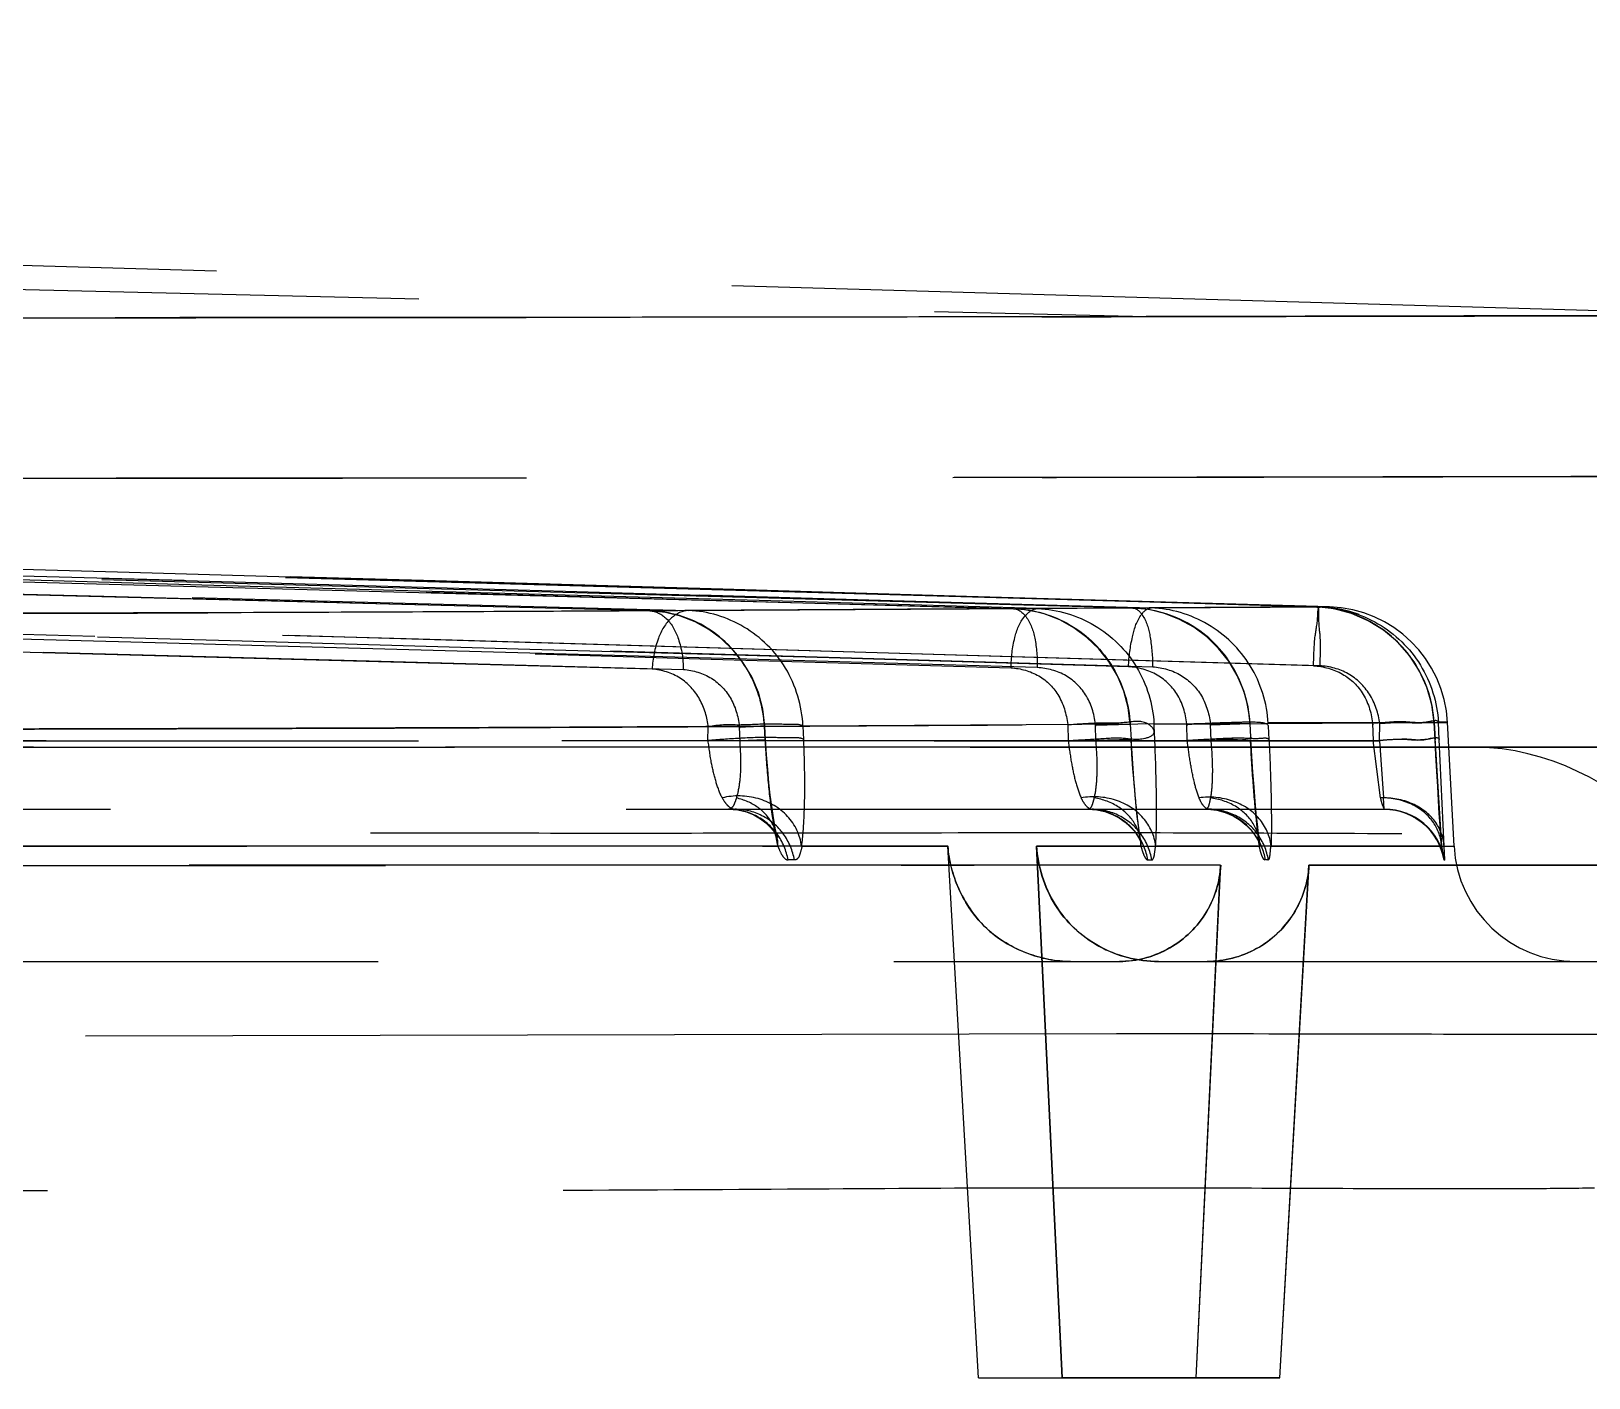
# Model space of a CAD drawing. Header units: millimetres. Extents: x 4625 to 5171, y -2661 to -1889.
# Drawn here: x 4999.047 to 5000.966, y -2173.255 to -2171.597 of the extents above; entities that cross this region are included whole.
import ezdxf

# ---------------------------------------------------------------- set-up
doc = ezdxf.new("R2010")
doc.units = ezdxf.units.MM
doc.header["$LTSCALE"] = 0.1
doc.linetypes.add('HIDDENX2', pattern=[19.05, 12.7, -6.35])
doc.layers.add('HIDDEN', color=8, linetype='HIDDENX2')

msp = doc.modelspace()

# ---------------------------------------------------------------- linework, layer by layer
at = {"layer": 'HIDDEN'}
for p, q in [((5001.1796, -2171.9466), (5000.4205, -2171.9482)), ((4999.8569, -2172.3101), (5000.4039, -2172.3068)), ((5000.6298, -2172.3056), (5000.2868, -2172.3076)), ((5000.4267, -2172.3068), (5000.6461, -2172.3055)), ((5000.646, -2172.3055), (5000.6355, -2172.3056)), ((4999.8807, -2172.4701), (4999.8811, -2172.4536)), ((4999.9504, -2172.4525), (4999.9191, -2172.4538)), ((4999.9191, -2172.4538), (4999.9198, -2172.4701)), ((4999.9513, -2172.4688), (4999.9504, -2172.4525)), ((4999.9517, -2172.4687), (4999.9509, -2172.4524)), ((5000.5478, -2172.449), (4999.9974, -2172.4522)), ((4999.9974, -2172.4522), (4999.9983, -2172.4688)), ((5000.3239, -2172.451), (5000.3243, -2172.4701)), ((5000.3579, -2172.4512), (5000.4007, -2172.4498)), ((5000.3585, -2172.4701), (5000.3579, -2172.4512)), ((5000.4007, -2172.4499), (5000.4018, -2172.4688)), ((5000.4008, -2172.4498), (5000.4019, -2172.4687)), ((5000.4302, -2172.4497), (5000.775, -2172.4477)), ((5000.471, -2172.4701), (5000.4706, -2172.4502)), ((5000.4993, -2172.4508), (5000.5481, -2172.449)), ((5000.4993, -2172.4508), (5000.5, -2172.4701)), ((5000.5481, -2172.449), (5000.549, -2172.4655)), ((5000.5492, -2172.4659), (5000.5483, -2172.4489)), ((5000.7915, -2172.4482), (5000.5706, -2172.4482)), ((5000.5708, -2172.4522), (5000.5716, -2172.4688)), ((5000.6992, -2172.4489), (5000.6998, -2172.4701)), ((5000.7078, -2172.4701), (5000.7083, -2172.4491)), ((5000.7761, -2172.4688), (5000.775, -2172.4477)), ((5000.775, -2172.4477), (5000.7761, -2172.4688)), ((5000.7915, -2172.4476), (5000.7803, -2172.4476)), ((5000.7814, -2172.4688), (5000.7803, -2172.4477)), ((5000.7814, -2172.4688), (5000.7803, -2172.4477)), ((5000.7995, -2172.5999), (5000.7915, -2172.4476)), ((4978.7459, -2172.4701), (5000.6998, -2172.4701)), ((4979.2044, -2172.4702), (5000.7077, -2172.4702)), ((4999.9198, -2172.4701), (4999.9513, -2172.4688)), ((5000.4018, -2172.4688), (5000.3585, -2172.4701)), ((5000.7089, -2172.5407), (5000.6998, -2172.4701)), ((5000.7077, -2172.4702), (5000.7128, -2172.5407)), ((5000.776, -2172.467), (5000.7841, -2172.5999)), ((5000.7873, -2172.5999), (5000.7814, -2172.4688)), ((5000.9551, -2172.4781), (4953.909, -2172.4781)), ((5000.8275, -2172.4782), (4992.5835, -2172.4782)), ((4992.5835, -2172.4782), (5001.5745, -2172.4782)), ((5001.0948, -2172.4782), (5000.8275, -2172.4782)), ((5000.7134, -2172.5546), (5000.7128, -2172.5407)), ((4978.825, -2172.5546), (5000.7141, -2172.5546)), ((4999.9059, -2172.5546), (4999.9138, -2172.5546)), ((5000.4943, -2172.5546), (5000.4963, -2172.5546)), ((5000.714, -2172.5546), (5000.7134, -2172.5546)), ((5000.7134, -2172.5546), (5000.7204, -2172.5549)), ((4996.1378, -2172.5999), (4999.967, -2172.5999)), ((5000.176, -2172.6001), (4998.9794, -2172.6)), ((4999.9958, -2172.5999), (5000.1765, -2172.5999)), ((5000.2137, -2173.2546), (5000.1762, -2172.6)), ((5000.2139, -2173.2545), (5000.1763, -2172.5999)), ((5000.414, -2172.5999), (5000.2855, -2172.5999)), ((5000.3171, -2173.2546), (5000.2855, -2172.5999)), ((5000.3174, -2173.2546), (5000.2858, -2172.5999)), ((5000.2863, -2172.5999), (5000.5599, -2172.5999)), ((5000.7841, -2172.5999), (5000.432, -2172.5999)), ((5000.5742, -2172.5999), (5000.7995, -2172.5999)), ((5000.7841, -2172.5999), (5000.7872, -2172.6171)), ((5000.7881, -2172.6171), (5000.7873, -2172.5999)), ((5000.5119, -2172.6236), (4988.6886, -2172.6237)), ((4999.9872, -2172.6171), (4999.9794, -2172.6171)), ((5000.4225, -2172.6171), (5000.4273, -2172.6171)), ((5000.4819, -2173.2546), (5000.5122, -2172.6234)), ((5000.4819, -2173.2545), (5000.5121, -2172.6236)), ((5000.571, -2172.6171), (5000.5673, -2172.6171)), ((5000.585, -2173.2546), (5000.6209, -2172.6236)), ((5000.5851, -2173.2546), (5000.621, -2172.6236)), ((5001.1336, -2172.6236), (5000.6208, -2172.6236)), ((5000.6209, -2172.6236), (5001.1338, -2172.6236)), ((5000.7872, -2172.6171), (5000.7881, -2172.6171)), ((4988.6798, -2172.7421), (5000.3875, -2172.7421)), ((5000.4353, -2172.7421), (5001.0092, -2172.7421)), ((5000.384, -2172.8313), (4998.3117, -2172.8358)), ((5000.2137, -2173.2546), (5000.585, -2173.2546)), ((5000.5851, -2173.2546), (5000.3171, -2173.2546))]:
    msp.add_line(p, q, dxfattribs=at)
for points in [[(5001.1796, -2171.9466), (4997.6697, -2171.8461), (4994.0475, -2171.7593), (4990.3005, -2171.6874), (4986.458, -2171.6326), (4982.5618, -2171.5967)], [(4999.8093, -2172.3104), (4996.4725, -2172.2254), (4993.2749, -2172.1501), (4990.2166, -2172.0863), (4987.2976, -2172.0349), (4984.5178, -2171.9966), (4981.8774, -2171.9713)], [(5000.2572, -2172.3078), (4996.9563, -2172.2189), (4993.7846, -2172.1436), (4990.7424, -2172.0819), (4987.8295, -2172.0333), (4985.0461, -2171.9971), (4982.3922, -2171.9728)], [(5000.404, -2172.3069), (4997.2507, -2172.2203), (4994.1714, -2172.1464), (4991.1659, -2172.0851), (4988.2345, -2172.036), (4985.3772, -2171.9989), (4982.5939, -2171.9734)], [(5000.6298, -2172.3056), (4997.6752, -2172.2221), (4994.7243, -2172.15), (4991.7771, -2172.0892), (4988.8338, -2172.0397), (4985.8942, -2172.0015), (4982.9586, -2171.9747)], [(5000.6353, -2172.3056), (4997.687, -2172.2222), (4994.7419, -2172.1501), (4991.7998, -2172.0893), (4988.861, -2172.0399), (4985.9253, -2172.0017), (4982.993, -2171.9748)], [(5000.6461, -2172.3055), (4997.8423, -2172.2259), (4994.9837, -2172.1552), (4992.0701, -2172.0941), (4989.1017, -2172.0433), (4986.0784, -2172.0033), (4983.0004, -2171.9748)], [(4999.9509, -2172.4524), (4999.9483, -2172.4314), (4999.9429, -2172.4109), (4999.9348, -2172.3918), (4999.9243, -2172.3743), (4999.9118, -2172.3586), (4999.8975, -2172.3449), (4999.8818, -2172.3333), (4999.8649, -2172.3239), (4999.8471, -2172.3169), (4999.8284, -2172.3123), (4999.8093, -2172.3104)], [(5000.4008, -2172.4498), (5000.3983, -2172.4293), (5000.393, -2172.4092), (5000.385, -2172.3903), (5000.3746, -2172.3728), (5000.362, -2172.357), (5000.3475, -2172.3431), (5000.3315, -2172.3312), (5000.3142, -2172.3216), (5000.2959, -2172.3144), (5000.2768, -2172.3097), (5000.2572, -2172.3078)], [(5000.5483, -2172.4489), (5000.5458, -2172.4286), (5000.5405, -2172.4087), (5000.5325, -2172.3899), (5000.5221, -2172.3724), (5000.5096, -2172.3566), (5000.4951, -2172.3425), (5000.479, -2172.3306), (5000.4616, -2172.3209), (5000.4431, -2172.3136), (5000.4238, -2172.3089), (5000.404, -2172.3069)], [(5000.775, -2172.4477), (5000.7722, -2172.4257), (5000.766, -2172.4043), (5000.7567, -2172.384), (5000.7446, -2172.3654), (5000.7298, -2172.3487), (5000.7128, -2172.3343), (5000.6939, -2172.3225), (5000.6734, -2172.3137), (5000.6519, -2172.308), (5000.6298, -2172.3056)], [(5000.6826, -2172.315), (5000.6711, -2172.3112), (5000.6594, -2172.3083), (5000.6474, -2172.3065), (5000.6353, -2172.3056)], [(4999.9654, -2172.5863), (4999.9641, -2172.5804), (4999.9625, -2172.5723), (4999.9609, -2172.5625), (4999.9592, -2172.5508), (4999.9575, -2172.5374), (4999.9558, -2172.5222), (4999.9543, -2172.5056), (4999.9529, -2172.4875), (4999.9517, -2172.4687)], [(5000.4133, -2172.5913), (5000.4121, -2172.5839), (5000.4108, -2172.5746), (5000.4095, -2172.5636), (5000.4081, -2172.5509), (5000.4067, -2172.5368), (5000.4054, -2172.5213), (5000.4041, -2172.5047), (5000.4029, -2172.487), (5000.4019, -2172.4687)], [(5000.5598, -2172.5931), (5000.5586, -2172.5843), (5000.5573, -2172.573), (5000.556, -2172.5597), (5000.5546, -2172.5445), (5000.5532, -2172.5276), (5000.5518, -2172.5091), (5000.5505, -2172.4893), (5000.5493, -2172.4687)], [(5000.784, -2172.5982), (5000.7832, -2172.5874), (5000.7823, -2172.5746), (5000.7814, -2172.56), (5000.7804, -2172.5439), (5000.7794, -2172.5265), (5000.7783, -2172.508), (5000.7772, -2172.4886), (5000.7761, -2172.4688)], [(4999.9059, -2172.5546), (4999.9175, -2172.5555), (4999.928, -2172.558), (4999.9373, -2172.5617), (4999.9453, -2172.5663), (4999.952, -2172.5714), (4999.9575, -2172.5766), (4999.9614, -2172.5812), (4999.964, -2172.585), (4999.9655, -2172.5877), (4999.9662, -2172.5891), (4999.9663, -2172.5894), (4999.966, -2172.5885), (4999.9654, -2172.5863)], [(5000.3486, -2172.5546), (5000.3595, -2172.5554), (5000.3696, -2172.5576), (5000.3789, -2172.561), (5000.3871, -2172.5653), (5000.3945, -2172.5704), (5000.4008, -2172.5761), (5000.4059, -2172.5818), (5000.4097, -2172.5872), (5000.4122, -2172.5916), (5000.4136, -2172.5944), (5000.4143, -2172.5961), (5000.4144, -2172.5964), (5000.4142, -2172.5957), (5000.4138, -2172.594), (5000.4133, -2172.5913)], [(5000.4963, -2172.5546), (5000.5074, -2172.5559), (5000.5178, -2172.5587), (5000.5275, -2172.5628), (5000.5362, -2172.5681), (5000.5437, -2172.5741), (5000.5498, -2172.5805), (5000.5543, -2172.5865), (5000.5575, -2172.5917), (5000.5594, -2172.5955), (5000.5604, -2172.5979), (5000.5609, -2172.5992), (5000.561, -2172.5995), (5000.5609, -2172.5991), (5000.5606, -2172.5979), (5000.5603, -2172.596), (5000.5598, -2172.5932)], [(5000.714, -2172.5546), (5000.7209, -2172.5549), (5000.7278, -2172.5558), (5000.7346, -2172.5574), (5000.7412, -2172.5596)], [(5000.7204, -2172.5549), (5000.7274, -2172.5559), (5000.7342, -2172.5575), (5000.7408, -2172.5598), (5000.7471, -2172.5626), (5000.753, -2172.566), (5000.7585, -2172.5698), (5000.7636, -2172.574), (5000.7683, -2172.5786), (5000.7723, -2172.5834), (5000.7759, -2172.5883), (5000.7788, -2172.5931), (5000.7811, -2172.5978), (5000.7829, -2172.6019), (5000.784, -2172.605), (5000.7848, -2172.6074), (5000.7852, -2172.6088), (5000.7853, -2172.6095), (5000.7854, -2172.6097), (5000.7854, -2172.6095), (5000.7852, -2172.6089), (5000.7851, -2172.608), (5000.7849, -2172.6067), (5000.7847, -2172.6051), (5000.7844, -2172.6032), (5000.7842, -2172.6009), (5000.784, -2172.5983)]]:
    msp.add_lwpolyline(points, dxfattribs=at)
for centre, radius, start, end in [((4977.3453, -2943.9894), 771.9628, 88.2712144, 89.5829198), ((4977.3648, -2942.3813), 770.3547, 88.2696343, 89.5819234), ((5000.6417, -2172.4555), 0.15, 2.8981, 88.2593), ((5000.7133, -2172.6296), 0.075, 9.5898, 89.8783), ((5000.7141, -2172.6296), 0.075, 9.5898, 90.1205), ((5000.9493, -2172.5921), 0.15, 183.0171, 270.0754)]:
    msp.add_arc(centre, radius, start, end, dxfattribs=at)
for points, knots in [([(4954.4444, -2171.9481), (4958.275, -2171.8522), (4965.9373, -2171.7082), (4977.4326, -2171.6362), (4988.9279, -2171.7082), (4996.5903, -2171.8522), (5000.4208, -2171.9482)], [0, 0, 0, 0, 0.25, 0.5, 0.75, 1, 1, 1, 1]), ([(4977.4319, -2171.9514), (4977.9364, -2171.9514), (4978.9447, -2171.9511), (4980.4556, -2171.9502), (4981.9629, -2171.9494), (4983.4648, -2171.9488), (4984.959, -2171.9487), (4986.9277, -2171.9489), (4988.874, -2171.9492), (4990.7866, -2171.9495), (4992.1672, -2171.9497), (4993.4922, -2171.9498), (4994.7398, -2171.9501), (4995.8826, -2171.9502), (4996.8977, -2171.9502), (4997.7698, -2171.9501), (4998.4906, -2171.9499), (4998.9955, -2171.9496), (4999.3269, -2171.9494), (4999.5806, -2171.9492), (4999.84, -2171.949), (5000.0959, -2171.9487), (5000.2695, -2171.9484), (5000.3854, -2171.9482), (5000.4838, -2171.948), (5000.5963, -2171.9478), (5000.7192, -2171.9476), (5000.8264, -2171.9474), (5000.9181, -2171.9472), (5000.9955, -2171.947), (5001.0512, -2171.9468), (5001.0887, -2171.9468), (5001.1117, -2171.9467), (5001.1313, -2171.9467), (5001.1475, -2171.9466), (5001.159, -2171.9466), (5001.1664, -2171.9466), (5001.1707, -2171.9466), (5001.1743, -2171.9466), (5001.177, -2171.9466), (5001.1787, -2171.9466), (5001.1797, -2171.9467), (5001.18, -2171.9467), (5001.1802, -2171.9467)], [0, 0, 0, 0, 0.063732, 0.127369, 0.190866, 0.254139, 0.317094, 0.379625, 0.502835, 0.562966, 0.621227, 0.677238, 0.730352, 0.778832, 0.821598, 0.85859, 0.888999, 0.912651, 0.922367, 0.930873, 0.9447, 0.955137, 0.963199, 0.966622, 0.969786, 0.975624, 0.980838, 0.985306, 0.989164, 0.992421, 0.995086, 0.996199, 0.997167, 0.997992, 0.998674, 0.999215, 0.999432, 0.999615, 0.999763, 0.999877, 0.999956, 0.999982, 1, 1, 1, 1]), ([(5000.4208, -2171.9482), (5000.3606, -2171.9483), (5000.2243, -2171.9485), (5000.0072, -2171.9488), (4999.746, -2171.9491), (4999.4511, -2171.9493), (4999.1032, -2171.9495), (4998.6873, -2171.9498), (4998.1749, -2171.95), (4997.5521, -2171.9501), (4996.8273, -2171.9502), (4996.0157, -2171.9502), (4995.1295, -2171.9502), (4994.2123, -2171.95), (4993.2722, -2171.9498), (4992.3629, -2171.9497), (4991.4651, -2171.9495), (4990.5369, -2171.9494), (4989.5456, -2171.9493), (4988.5475, -2171.9491), (4987.5931, -2171.949), (4986.7426, -2171.9489), (4985.9451, -2171.9488), (4985.1961, -2171.9487), (4984.4392, -2171.9486), (4983.7039, -2171.9485), (4982.9961, -2171.9485), (4982.3606, -2171.9486), (4981.7683, -2171.9487), (4981.2369, -2171.9489), (4980.7222, -2171.949), (4980.2319, -2171.9493), (4979.7487, -2171.9494), (4979.2801, -2171.9497), (4978.8186, -2171.9499), (4978.3605, -2171.9501), (4977.8984, -2171.9504), (4977.5876, -2171.9504), (4977.4322, -2171.9504)], [0, 0, 0, 0, 0.007865, 0.01778, 0.028328, 0.041955, 0.056264, 0.073729, 0.096226, 0.123137, 0.154999, 0.190818, 0.229056, 0.270639, 0.310512, 0.35174, 0.389304, 0.427678, 0.472863, 0.518671, 0.557925, 0.597414, 0.62966, 0.661992, 0.695165, 0.728437, 0.757945, 0.787531, 0.811366, 0.835242, 0.856876, 0.878536, 0.899228, 0.919939, 0.939685, 0.959446, 0.979719, 1, 1, 1, 1]), ([(4999.8091, -2172.3104), (4998.0167, -2172.2635), (4994.2321, -2172.166), (4988.255, -2172.0403), (4984.0698, -2171.9874), (4981.8773, -2171.9713)], [0, 0, 0, 0, 0.299917, 0.633249, 1, 1, 1, 1]), ([(4982.1038, -2171.9719), (4984.2701, -2171.9881), (4988.4091, -2172.0408), (4994.3266, -2172.1656), (4998.0779, -2172.263), (4999.8569, -2172.3101)], [0, 0, 0, 0, 0.366003, 0.699335, 1, 1, 1, 1]), ([(4982.3921, -2171.9728), (4984.5205, -2171.9882), (4988.634, -2172.0367), (4994.589, -2172.1551), (4998.4155, -2172.2554), (5000.2571, -2172.3078)], [0, 0, 0, 0, 0.357344, 0.690675, 1, 1, 1, 1]), ([(5000.2868, -2172.3076), (4998.4566, -2172.2552), (4994.6569, -2172.1551), (4988.7476, -2172.0373), (4984.6683, -2171.9888), (4982.559, -2171.9733)], [0, 0, 0, 0, 0.309778, 0.643109, 1, 1, 1, 1]), ([(5000.4039, -2172.3068), (4998.5405, -2172.2525), (4994.6983, -2172.1514), (4988.7615, -2172.0356), (4984.6881, -2171.9885), (4982.5938, -2171.9734)], [0, 0, 0, 0, 0.313961, 0.647293, 1, 1, 1, 1]), ([(4982.7289, -2171.9739), (4984.8073, -2171.989), (4988.8523, -2172.036), (4994.7517, -2172.1515), (4998.5724, -2172.2525), (5000.4267, -2172.3068)], [0, 0, 0, 0, 0.352257, 0.685588, 1, 1, 1, 1]), ([(4982.9586, -2171.9747), (4984.917, -2171.9888), (4988.8392, -2172.0322), (4994.7298, -2172.1426), (4998.6615, -2172.2462), (5000.6298, -2172.3056)], [0, 0, 0, 0, 0.332426, 0.665759, 1, 1, 1, 1]), ([(5000.6355, -2172.3056), (4998.6712, -2172.2463), (4994.7466, -2172.1427), (4988.8656, -2172.0324), (4984.949, -2171.989), (4982.993, -2171.9748)], [0, 0, 0, 0, 0.334113, 0.667441, 1, 1, 1, 1]), ([(4981.9201, -2172.0433), (4983.8409, -2172.0586), (4987.7543, -2172.1053), (4993.7311, -2172.2274), (4997.7869, -2172.3267), (4999.8506, -2172.3824)], [0, 0, 0, 0, 0.321331, 0.654667, 1, 1, 1, 1]), ([(4999.8119, -2172.3821), (4997.7694, -2172.3264), (4993.7547, -2172.2273), (4987.8375, -2172.106), (4983.9625, -2172.0593), (4982.0602, -2172.0439)], [0, 0, 0, 0, 0.345234, 0.678561, 1, 1, 1, 1]), ([(5000.2863, -2172.3802), (4998.3019, -2172.3237), (4994.333, -2172.2183), (4988.3789, -2172.1088), (4984.4094, -2172.0595), (4982.4247, -2172.0451)], [0, 0, 0, 0, 0.333376, 0.666709, 1, 1, 1, 1]), ([(4982.5262, -2172.046), (4984.4964, -2172.0622), (4988.4366, -2172.1086), (4994.346, -2172.2201), (4998.2849, -2172.3224), (5000.254, -2172.3805)], [0, 0, 0, 0, 0.333361, 0.666693, 1, 1, 1, 1]), ([(4982.6188, -2172.0456), (4984.5978, -2172.061), (4988.5558, -2172.1062), (4994.4925, -2172.2174), (4998.4498, -2172.3204), (5000.4284, -2172.3791)], [0, 0, 0, 0, 0.333299, 0.666632, 1, 1, 1, 1]), ([(5000.3985, -2172.3791), (4998.4329, -2172.3216), (4994.5014, -2172.2172), (4988.6029, -2172.1074), (4984.67, -2172.0606), (4982.7034, -2172.0462)], [0, 0, 0, 0, 0.33331, 0.666643, 1, 1, 1, 1]), ([(5001.4524, -2172.1441), (5001.4523, -2172.1441), (5001.4519, -2172.1441), (5001.4509, -2172.1441), (5001.4492, -2172.1441), (5001.4465, -2172.1441), (5001.443, -2172.1441), (5001.4386, -2172.1441), (5001.4312, -2172.1441), (5001.4198, -2172.1441), (5001.4036, -2172.1441), (5001.384, -2172.1442), (5001.361, -2172.1442), (5001.3234, -2172.1443), (5001.2678, -2172.1445), (5001.1904, -2172.1446), (5001.0987, -2172.1448), (5000.9916, -2172.1451), (5000.8688, -2172.1453), (5000.7563, -2172.1455), (5000.658, -2172.1457), (5000.5417, -2172.1459), (5000.3674, -2172.1462), (5000.1096, -2172.1465), (4999.8476, -2172.1468), (4999.5907, -2172.147), (4999.2537, -2172.1472), (4998.7389, -2172.1474), (4998.0028, -2172.1476), (4997.111, -2172.1478), (4996.0727, -2172.1478), (4994.9052, -2172.1476), (4993.6332, -2172.1474), (4992.2861, -2172.1472), (4990.8862, -2172.147), (4988.9528, -2172.1467), (4986.9887, -2172.1464), (4985.0049, -2172.1462), (4983.5015, -2172.1463), (4981.991, -2172.1469), (4980.4747, -2172.1478), (4978.9545, -2172.1486), (4977.9398, -2172.1489), (4977.4321, -2172.149)], [0, 0, 0, 0, 0.000018, 0.000044, 0.000122, 0.000234, 0.00038, 0.000561, 0.000776, 0.001311, 0.001985, 0.002801, 0.003758, 0.004858, 0.007491, 0.01071, 0.014522, 0.018937, 0.024088, 0.029858, 0.032987, 0.036376, 0.044374, 0.054763, 0.068576, 0.077093, 0.086843, 0.110664, 0.141389, 0.178788, 0.222043, 0.271058, 0.324611, 0.3809, 0.439303, 0.499452, 0.622372, 0.684611, 0.747218, 0.810128, 0.873273, 0.936586, 1, 1, 1, 1]), ([(4977.4324, -2172.1476), (4977.9423, -2172.1476), (4978.9609, -2172.1474), (4980.4861, -2172.1467), (4982.0052, -2172.1462), (4983.5168, -2172.1458), (4985.0205, -2172.1459), (4987.0081, -2172.1462), (4989.4491, -2172.1466), (4991.8451, -2172.1469), (4993.6839, -2172.1472), (4994.9595, -2172.1474), (4995.961, -2172.1475), (4996.7, -2172.1475), (4997.2035, -2172.1475), (4997.6697, -2172.1474), (4998.096, -2172.1474), (4998.4807, -2172.1473), (4998.9119, -2172.1471), (4999.3587, -2172.1469), (4999.7991, -2172.1466), (5000.1315, -2172.1463), (5000.3828, -2172.1459), (5000.5777, -2172.1456), (5000.7374, -2172.1453), (5000.8751, -2172.145), (5001.0271, -2172.1447), (5001.1804, -2172.1444), (5001.321, -2172.1441), (5001.4055, -2172.144), (5001.4431, -2172.1439), (5001.4526, -2172.1439)], [0, 0, 0, 0, 0.063689, 0.12722, 0.190484, 0.253422, 0.316005, 0.378287, 0.501663, 0.620872, 0.677539, 0.731322, 0.780187, 0.802618, 0.82362, 0.843074, 0.860853, 0.87686, 0.891117, 0.91471, 0.932661, 0.94612, 0.956222, 0.964048, 0.970467, 0.976161, 0.981256, 0.989445, 0.995302, 0.998822, 1, 1, 1, 1]), ([(4996.0899, -2172.316), (4996.237, -2172.316), (4996.5209, -2172.316), (4996.9384, -2172.3159), (4997.3298, -2172.3157), (4997.7878, -2172.3154), (4998.1966, -2172.315), (4998.5592, -2172.3144), (4998.7839, -2172.314), (4998.981, -2172.3136), (4999.1963, -2172.313), (4999.3827, -2172.3124), (4999.5443, -2172.3117), (4999.6418, -2172.3113), (4999.7286, -2172.3108), (4999.7832, -2172.3105), (4999.8091, -2172.3104)], [0, 0, 0, 0, 0.11862, 0.228982, 0.336831, 0.434338, 0.598394, 0.666618, 0.726803, 0.779597, 0.82566, 0.900435, 0.930008, 0.955992, 0.979089, 1, 1, 1, 1]), ([(5000.257, -2172.3078), (5000.2247, -2172.308), (5000.1566, -2172.3083), (5000.0477, -2172.309), (4999.9248, -2172.3097), (4999.7838, -2172.3105), (4999.6168, -2172.3114), (4999.4138, -2172.3123), (4999.2156, -2172.3129), (4999.0287, -2172.3134), (4998.924, -2172.3137), (4998.8686, -2172.3138)], [0, 0, 0, 0, 0.069785, 0.147063, 0.235311, 0.335323, 0.451744, 0.596303, 0.773803, 0.880169, 1, 1, 1, 1]), ([(4999.8091, -2172.3104), (4999.8166, -2172.3105), (4999.8333, -2172.3199), (4999.8469, -2172.3473), (4999.8503, -2172.3698), (4999.8504, -2172.3824)], [0, 0, 0, 0, 0.250878, 0.577236, 1, 1, 1, 1]), ([(4999.9504, -2172.4525), (4999.9492, -2172.4293), (4999.9349, -2172.3815), (4999.8838, -2172.3259), (4999.8337, -2172.311), (4999.8091, -2172.3104)], [0, 0, 0, 0, 0.320224, 0.660491, 1, 1, 1, 1]), ([(4999.8569, -2172.3101), (4999.8492, -2172.31), (4999.8319, -2172.319), (4999.817, -2172.3464), (4999.8126, -2172.3692), (4999.8121, -2172.3821)], [0, 0, 0, 0, 0.249824, 0.577035, 1, 1, 1, 1]), ([(4999.9977, -2172.4522), (4999.9965, -2172.4274), (4999.9821, -2172.3781), (4999.9284, -2172.3255), (4999.8806, -2172.3107), (4999.8569, -2172.3101)], [0, 0, 0, 0, 0.343062, 0.672819, 1, 1, 1, 1]), ([(5000.2541, -2172.3805), (5000.2542, -2172.3681), (5000.2567, -2172.3457), (5000.2663, -2172.3192), (5000.2806, -2172.3074), (5000.2868, -2172.3076)], [0, 0, 0, 0, 0.440473, 0.780662, 1, 1, 1, 1]), ([(5000.257, -2172.3078), (5000.2812, -2172.3084), (5000.3307, -2172.3226), (5000.3845, -2172.3766), (5000.3994, -2172.4256), (5000.4007, -2172.4499)], [0, 0, 0, 0, 0.331029, 0.668559, 1, 1, 1, 1]), ([(5000.2571, -2172.3078), (5000.2632, -2172.3079), (5000.2767, -2172.3199), (5000.2848, -2172.3463), (5000.2865, -2172.3681), (5000.2862, -2172.3802)], [0, 0, 0, 0, 0.221125, 0.56221, 1, 1, 1, 1]), ([(5000.2868, -2172.3076), (5000.3111, -2172.3083), (5000.36, -2172.3231), (5000.4139, -2172.3764), (5000.4287, -2172.4253), (5000.43, -2172.4497)], [0, 0, 0, 0, 0.332945, 0.666162, 1, 1, 1, 1]), ([(5000.3986, -2172.3791), (5000.3991, -2172.3668), (5000.4022, -2172.3448), (5000.4094, -2172.3196), (5000.4214, -2172.3066), (5000.4267, -2172.3068)], [0, 0, 0, 0, 0.45599, 0.802838, 1, 1, 1, 1]), ([(5000.4039, -2172.3069), (5000.4093, -2172.307), (5000.4206, -2172.3203), (5000.4264, -2172.3454), (5000.4284, -2172.367), (5000.4282, -2172.3791)], [0, 0, 0, 0, 0.199748, 0.546867, 1, 1, 1, 1]), ([(5000.5482, -2172.449), (5000.5469, -2172.4247), (5000.532, -2172.3758), (5000.4781, -2172.322), (5000.4286, -2172.3076), (5000.4039, -2172.3069)], [0, 0, 0, 0, 0.331843, 0.664186, 1, 1, 1, 1]), ([(5000.5706, -2172.4489), (5000.5694, -2172.4242), (5000.554, -2172.375), (5000.4997, -2172.322), (5000.4509, -2172.3075), (5000.4267, -2172.3068)], [0, 0, 0, 0, 0.337639, 0.670037, 1, 1, 1, 1]), ([(5000.6264, -2172.3779), (5000.6269, -2172.3657), (5000.6272, -2172.3427), (5000.6319, -2172.3241), (5000.6319, -2172.3055), (5000.6353, -2172.3056)], [0, 0, 0, 0, 0.500848, 0.861318, 1, 1, 1, 1]), ([(5000.6298, -2172.3056), (5000.6332, -2172.3057), (5000.6319, -2172.3244), (5000.6355, -2172.3431), (5000.6345, -2172.3659), (5000.6341, -2172.378)], [0, 0, 0, 0, 0.141352, 0.502249, 1, 1, 1, 1]), ([(5000.775, -2172.4477), (5000.7737, -2172.4231), (5000.758, -2172.3739), (5000.7034, -2172.3208), (5000.6541, -2172.3063), (5000.6298, -2172.3056)], [0, 0, 0, 0, 0.335222, 0.668743, 1, 1, 1, 1]), ([(5000.6353, -2172.3056), (5000.6598, -2172.3063), (5000.7089, -2172.3209), (5000.7634, -2172.374), (5000.779, -2172.4231), (5000.7803, -2172.4477)], [0, 0, 0, 0, 0.333421, 0.66462, 1, 1, 1, 1]), ([(5000.6264, -2172.3779), (5000.6387, -2172.3788), (5000.6632, -2172.3851), (5000.6912, -2172.4125), (5000.698, -2172.4376), (5000.6995, -2172.4505)], [0, 0, 0, 0, 0.331298, 0.650506, 1, 1, 1, 1]), ([(5000.7083, -2172.4491), (5000.7064, -2172.4365), (5000.6984, -2172.4121), (5000.6708, -2172.385), (5000.6463, -2172.3787), (5000.6342, -2172.3779)], [0, 0, 0, 0, 0.34478, 0.670727, 1, 1, 1, 1]), ([(4999.8811, -2172.4536), (4999.8799, -2172.4417), (4999.873, -2172.4181), (4999.848, -2172.3902), (4999.8239, -2172.3832), (4999.8119, -2172.3821)], [0, 0, 0, 0, 0.335184, 0.66402, 1, 1, 1, 1]), ([(4999.8506, -2172.3824), (4999.8626, -2172.3835), (4999.8865, -2172.3904), (4999.9121, -2172.4183), (4999.9185, -2172.4424), (4999.9195, -2172.4547)], [0, 0, 0, 0, 0.333276, 0.658924, 1, 1, 1, 1]), ([(5000.254, -2172.3805), (5000.2658, -2172.3813), (5000.2897, -2172.3875), (5000.3163, -2172.415), (5000.3227, -2172.4398), (5000.3241, -2172.4527)], [0, 0, 0, 0, 0.325491, 0.644785, 1, 1, 1, 1]), ([(5000.3583, -2172.4523), (5000.3569, -2172.4395), (5000.3502, -2172.4148), (5000.3231, -2172.3872), (5000.2986, -2172.381), (5000.2863, -2172.3802)], [0, 0, 0, 0, 0.345847, 0.667946, 1, 1, 1, 1]), ([(5000.4708, -2172.4518), (5000.4694, -2172.4389), (5000.4628, -2172.414), (5000.4353, -2172.3863), (5000.4108, -2172.38), (5000.3985, -2172.3791)], [0, 0, 0, 0, 0.348692, 0.66728, 1, 1, 1, 1]), ([(5000.4284, -2172.3791), (5000.4405, -2172.3802), (5000.4647, -2172.3869), (5000.4917, -2172.4142), (5000.4983, -2172.4388), (5000.4997, -2172.4515)], [0, 0, 0, 0, 0.332304, 0.654004, 1, 1, 1, 1]), ([(4999.9504, -2172.4525), (4999.9247, -2172.4527), (4999.8706, -2172.453), (4999.7846, -2172.4534), (4999.6879, -2172.4539), (4999.5265, -2172.4545), (4999.3396, -2172.4551), (4999.123, -2172.4557), (4998.9243, -2172.4561), (4998.6977, -2172.4565), (4998.3312, -2172.4571), (4997.9177, -2172.4575), (4997.4542, -2172.4578), (4997.0558, -2172.458), (4996.6287, -2172.4581), (4996.337, -2172.4581), (4996.1858, -2172.4581)], [0, 0, 0, 0, 0.020484, 0.043111, 0.068558, 0.097503, 0.171749, 0.217552, 0.2701, 0.330073, 0.398147, 0.562109, 0.659633, 0.767517, 0.879511, 1, 1, 1, 1]), ([(4998.9977, -2172.456), (4999.0549, -2172.4558), (4999.1627, -2172.4556), (4999.3547, -2172.4551), (4999.5566, -2172.4544), (4999.7618, -2172.4535), (4999.9292, -2172.4526), (5000.0704, -2172.4518), (5000.1929, -2172.4511), (5000.3012, -2172.4505), (5000.3687, -2172.4501), (5000.4007, -2172.4499)], [0, 0, 0, 0, 0.122309, 0.230584, 0.410508, 0.554017, 0.669398, 0.76842, 0.855738, 0.931502, 1, 1, 1, 1]), ([(4999.9977, -2172.4522), (4999.9939, -2172.4499), (4999.979, -2172.4506), (4999.9535, -2172.4489), (4999.919, -2172.452), (4999.8934, -2172.4499), (4999.8812, -2172.4537)], [0, 0, 0, 0, 0.115013, 0.356897, 0.674201, 1, 1, 1, 1]), ([(5000.4304, -2172.4592), (5000.4295, -2172.4542), (5000.4171, -2172.4439), (5000.3919, -2172.4495), (5000.3602, -2172.448), (5000.3363, -2172.45), (5000.3239, -2172.451)], [0, 0, 0, 0, 0.138751, 0.355742, 0.666895, 1, 1, 1, 1]), ([(5000.432, -2172.5999), (5000.4328, -2172.588), (5000.4334, -2172.5609), (5000.4328, -2172.5108), (5000.4312, -2172.4727), (5000.4302, -2172.4497)], [0, 0, 0, 0, 0.23732, 0.541002, 1, 1, 1, 1]), ([(5000.4706, -2172.4502), (5000.4816, -2172.4494), (5000.5028, -2172.4481), (5000.5336, -2172.4475), (5000.554, -2172.4466), (5000.5695, -2172.4485), (5000.5708, -2172.4522)], [0, 0, 0, 0, 0.325822, 0.638989, 0.882902, 1, 1, 1, 1]), ([(5000.7803, -2172.4477), (5000.7793, -2172.4442), (5000.76, -2172.45), (5000.7381, -2172.4452), (5000.7129, -2172.4482), (5000.6992, -2172.4489)], [0, 0, 0, 0, 0.133403, 0.495092, 1, 1, 1, 1]), ([(5000.7082, -2172.4489), (5000.7194, -2172.4484), (5000.7413, -2172.4459), (5000.7561, -2172.45), (5000.7758, -2172.4448), (5000.775, -2172.4477)], [0, 0, 0, 0, 0.501783, 0.866097, 1, 1, 1, 1]), ([(4999.9985, -2172.4688), (4999.995, -2172.4664), (4999.9802, -2172.4674), (4999.9547, -2172.4656), (4999.9193, -2172.4673), (4999.8937, -2172.4689), (4999.8809, -2172.4701)], [0, 0, 0, 0, 0.108914, 0.345775, 0.672821, 1, 1, 1, 1]), ([(4999.8983, -2172.5407), (4999.8951, -2172.5344), (4999.8901, -2172.5202), (4999.8844, -2172.4966), (4999.8822, -2172.4795), (4999.8809, -2172.4701)], [0, 0, 0, 0, 0.293079, 0.612057, 1, 1, 1, 1]), ([(4999.9197, -2172.4701), (4999.9203, -2172.4794), (4999.9214, -2172.4964), (4999.9202, -2172.52), (4999.9177, -2172.5343), (4999.9157, -2172.5407)], [0, 0, 0, 0, 0.393416, 0.716536, 1, 1, 1, 1]), ([(4999.967, -2172.5999), (4999.9642, -2172.5879), (4999.9594, -2172.5609), (4999.9545, -2172.5171), (4999.9522, -2172.4855), (4999.9513, -2172.4688)], [0, 0, 0, 0, 0.281009, 0.619534, 1, 1, 1, 1]), ([(4999.9983, -2172.4688), (4999.999, -2172.4854), (4999.9998, -2172.5169), (4999.9993, -2172.5607), (4999.9973, -2172.5878), (4999.9958, -2172.5999)], [0, 0, 0, 0, 0.380249, 0.719719, 1, 1, 1, 1]), ([(5000.3243, -2172.4701), (5000.3356, -2172.4693), (5000.3579, -2172.4684), (5000.3902, -2172.4654), (5000.4132, -2172.4703), (5000.4296, -2172.4639), (5000.4304, -2172.4592)], [0, 0, 0, 0, 0.312768, 0.622215, 0.870238, 1, 1, 1, 1]), ([(5000.3243, -2172.4701), (5000.3256, -2172.4793), (5000.3278, -2172.4962), (5000.3329, -2172.5199), (5000.3374, -2172.5342), (5000.3403, -2172.5407)], [0, 0, 0, 0, 0.382735, 0.706094, 1, 1, 1, 1]), ([(5000.3565, -2172.5407), (5000.3581, -2172.5342), (5000.3599, -2172.5196), (5000.3604, -2172.496), (5000.3593, -2172.4792), (5000.3585, -2172.4702)], [0, 0, 0, 0, 0.285138, 0.617483, 1, 1, 1, 1]), ([(5000.4018, -2172.4688), (5000.4026, -2172.4853), (5000.4046, -2172.5169), (5000.4086, -2172.5607), (5000.4121, -2172.5878), (5000.414, -2172.5999)], [0, 0, 0, 0, 0.376413, 0.721673, 1, 1, 1, 1]), ([(5000.5716, -2172.4688), (5000.5693, -2172.4667), (5000.5571, -2172.4685), (5000.5369, -2172.4664), (5000.5058, -2172.4683), (5000.483, -2172.4693), (5000.471, -2172.4701)], [0, 0, 0, 0, 0.093035, 0.315929, 0.641044, 1, 1, 1, 1]), ([(5000.4856, -2172.5407), (5000.483, -2172.5346), (5000.4791, -2172.52), (5000.4745, -2172.4964), (5000.4721, -2172.4791), (5000.471, -2172.4701)], [0, 0, 0, 0, 0.277007, 0.622886, 1, 1, 1, 1]), ([(5000.4999, -2172.4701), (5000.5008, -2172.4792), (5000.502, -2172.4962), (5000.5019, -2172.5198), (5000.5007, -2172.5343), (5000.4994, -2172.5407)], [0, 0, 0, 0, 0.385777, 0.723359, 1, 1, 1, 1]), ([(5000.549, -2172.4655), (5000.5498, -2172.4672), (5000.5379, -2172.4704), (5000.5256, -2172.4678), (5000.5091, -2172.4697), (5000.5, -2172.4701)], [0, 0, 0, 0, 0.112066, 0.450351, 1, 1, 1, 1]), ([(5000.5599, -2172.5999), (5000.5583, -2172.5883), (5000.5553, -2172.5615), (5000.5517, -2172.5178), (5000.5497, -2172.4857), (5000.5488, -2172.4688)], [0, 0, 0, 0, 0.267462, 0.614617, 1, 1, 1, 1]), ([(5000.5716, -2172.4688), (5000.5725, -2172.4856), (5000.5738, -2172.5175), (5000.5747, -2172.5612), (5000.5746, -2172.5881), (5000.5742, -2172.5999)], [0, 0, 0, 0, 0.384173, 0.730509, 1, 1, 1, 1]), ([(5000.6998, -2172.4701), (5000.7128, -2172.4694), (5000.7376, -2172.4665), (5000.7595, -2172.4714), (5000.7804, -2172.4648), (5000.7814, -2172.4688)], [0, 0, 0, 0, 0.477082, 0.849394, 1, 1, 1, 1]), ([(5000.7761, -2172.4688), (5000.7771, -2172.4662), (5000.7573, -2172.4709), (5000.7427, -2172.467), (5000.7196, -2172.4695), (5000.7077, -2172.4701)], [0, 0, 0, 0, 0.122707, 0.478775, 1, 1, 1, 1]), ([(4999.996, -2172.5999), (4999.9946, -2172.5866), (4999.9812, -2172.5598), (4999.943, -2172.5378), (4999.9126, -2172.5371), (4999.8983, -2172.5407)], [0, 0, 0, 0, 0.317583, 0.652759, 1, 1, 1, 1]), ([(4999.8983, -2172.5407), (4999.8998, -2172.5433), (4999.9026, -2172.5479), (4999.9078, -2172.5529), (4999.912, -2172.5545), (4999.9139, -2172.5546)], [0, 0, 0, 0, 0.410469, 0.741082, 1, 1, 1, 1]), ([(4999.9157, -2172.5407), (4999.915, -2172.5433), (4999.9135, -2172.5476), (4999.9106, -2172.553), (4999.9073, -2172.5546), (4999.9059, -2172.5546)], [0, 0, 0, 0, 0.451113, 0.765951, 1, 1, 1, 1]), ([(4999.967, -2172.5999), (4999.967, -2172.5909), (4999.9626, -2172.5723), (4999.9433, -2172.5506), (4999.9253, -2172.5429), (4999.9157, -2172.5407)], [0, 0, 0, 0, 0.32223, 0.65139, 1, 1, 1, 1]), ([(5000.432, -2172.5999), (5000.4309, -2172.5874), (5000.4189, -2172.5619), (5000.3831, -2172.54), (5000.3542, -2172.5381), (5000.3402, -2172.5407)], [0, 0, 0, 0, 0.311641, 0.648001, 1, 1, 1, 1]), ([(5000.3403, -2172.5407), (5000.3415, -2172.5433), (5000.344, -2172.5479), (5000.3485, -2172.5528), (5000.3521, -2172.5545), (5000.3537, -2172.5546)], [0, 0, 0, 0, 0.438337, 0.767195, 1, 1, 1, 1]), ([(5000.3486, -2172.5546), (5000.3498, -2172.5546), (5000.3528, -2172.5529), (5000.3547, -2172.5474), (5000.3559, -2172.5433), (5000.3565, -2172.5407)], [0, 0, 0, 0, 0.220978, 0.534177, 1, 1, 1, 1]), ([(5000.414, -2172.5999), (5000.4139, -2172.5906), (5000.4086, -2172.5714), (5000.387, -2172.5496), (5000.3672, -2172.5424), (5000.3565, -2172.5407)], [0, 0, 0, 0, 0.313565, 0.635932, 1, 1, 1, 1]), ([(5000.5742, -2172.5999), (5000.5731, -2172.5877), (5000.5617, -2172.5629), (5000.5272, -2172.5411), (5000.4992, -2172.5387), (5000.4856, -2172.5407)], [0, 0, 0, 0, 0.312572, 0.646412, 1, 1, 1, 1]), ([(5000.4965, -2172.5546), (5000.4954, -2172.5545), (5000.4927, -2172.5523), (5000.4888, -2172.548), (5000.4867, -2172.5434), (5000.4856, -2172.5407)], [0, 0, 0, 0, 0.18081, 0.523174, 1, 1, 1, 1]), ([(5000.4994, -2172.5407), (5000.499, -2172.5433), (5000.4982, -2172.5476), (5000.4968, -2172.552), (5000.4951, -2172.5546), (5000.4943, -2172.5546)], [0, 0, 0, 0, 0.509037, 0.843388, 1, 1, 1, 1]), ([(5000.5603, -2172.5999), (5000.5602, -2172.5902), (5000.5541, -2172.5702), (5000.5308, -2172.5486), (5000.5102, -2172.542), (5000.4994, -2172.5407)], [0, 0, 0, 0, 0.315394, 0.645873, 1, 1, 1, 1]), ([(5000.7873, -2172.5999), (5000.7867, -2172.5891), (5000.7778, -2172.5667), (5000.7479, -2172.5445), (5000.7223, -2172.5401), (5000.7089, -2172.5407)], [0, 0, 0, 0, 0.302575, 0.627303, 1, 1, 1, 1]), ([(5000.7089, -2172.5407), (5000.7095, -2172.5433), (5000.7103, -2172.5478), (5000.7124, -2172.5516), (5000.7133, -2172.5545), (5000.714, -2172.5546)], [0, 0, 0, 0, 0.52871, 0.869181, 1, 1, 1, 1]), ([(5000.7841, -2172.5999), (5000.7836, -2172.5897), (5000.776, -2172.5684), (5000.749, -2172.5464), (5000.7253, -2172.5409), (5000.7128, -2172.5407)], [0, 0, 0, 0, 0.30507, 0.628823, 1, 1, 1, 1]), ([(4999.9794, -2172.6171), (4999.9775, -2172.6057), (4999.9681, -2172.5833), (4999.9408, -2172.5601), (4999.9173, -2172.5546), (4999.9059, -2172.5546)], [0, 0, 0, 0, 0.334199, 0.670081, 1, 1, 1, 1]), ([(4999.9872, -2172.6171), (4999.9853, -2172.6057), (4999.9759, -2172.5834), (4999.9487, -2172.5602), (4999.9252, -2172.5546), (4999.9138, -2172.5546)], [0, 0, 0, 0, 0.33362, 0.670409, 1, 1, 1, 1]), ([(5000.4225, -2172.6171), (5000.4206, -2172.6056), (5000.4112, -2172.5834), (5000.3838, -2172.5602), (5000.3603, -2172.5546), (5000.3487, -2172.5546)], [0, 0, 0, 0, 0.3334, 0.666243, 1, 1, 1, 1]), ([(5000.4273, -2172.6171), (5000.4254, -2172.6056), (5000.416, -2172.5834), (5000.3886, -2172.5602), (5000.3651, -2172.5546), (5000.3535, -2172.5546)], [0, 0, 0, 0, 0.333787, 0.66625, 1, 1, 1, 1]), ([(5000.5673, -2172.6171), (5000.5654, -2172.6057), (5000.5561, -2172.5836), (5000.529, -2172.5604), (5000.5058, -2172.5547), (5000.4943, -2172.5546)], [0, 0, 0, 0, 0.333306, 0.66665, 1, 1, 1, 1]), ([(5000.571, -2172.6171), (5000.569, -2172.6055), (5000.5595, -2172.5831), (5000.5318, -2172.5599), (5000.5081, -2172.5545), (5000.4965, -2172.5546)], [0, 0, 0, 0, 0.334082, 0.667449, 1, 1, 1, 1]), ([(4997.5602, -2172.5852), (4997.8429, -2172.5853), (4998.3602, -2172.5847), (4998.9766, -2172.5834), (4999.398, -2172.5836), (4999.6618, -2172.5839), (4999.894, -2172.5839), (5000.1492, -2172.5835), (5000.4123, -2172.5831), (5000.6744, -2172.5843), (5000.8797, -2172.5849), (5000.9998, -2172.5848), (5001.0535, -2172.5847)], [0, 0, 0, 0, 0.242787, 0.444286, 0.529354, 0.604649, 0.670844, 0.728766, 0.823742, 0.896809, 0.953891, 1, 1, 1, 1]), ([(4999.967, -2172.5999), (4999.968, -2172.6032), (4999.9703, -2172.6086), (4999.9742, -2172.6148), (4999.9779, -2172.6171), (4999.9794, -2172.6171)], [0, 0, 0, 0, 0.466213, 0.79586, 1, 1, 1, 1]), ([(4999.9967, -2172.5999), (4999.9959, -2172.6031), (4999.9945, -2172.6082), (4999.9924, -2172.6147), (4999.9892, -2172.617), (4999.9879, -2172.617)], [0, 0, 0, 0, 0.48489, 0.802423, 1, 1, 1, 1]), ([(5000.1762, -2172.6), (5000.1772, -2172.6176), (5000.1871, -2172.6544), (5000.2196, -2172.7033), (5000.2705, -2172.7341), (5000.3089, -2172.742), (5000.3273, -2172.7421)], [0, 0, 0, 0, 0.233545, 0.493135, 0.756362, 1, 1, 1, 1]), ([(5000.3274, -2172.7421), (5000.3095, -2172.7421), (5000.2718, -2172.7345), (5000.221, -2172.7046), (5000.1873, -2172.6557), (5000.1774, -2172.618), (5000.1763, -2172.5999)], [0, 0, 0, 0, 0.236217, 0.497363, 0.75981, 1, 1, 1, 1]), ([(5000.2855, -2172.5999), (5000.2868, -2172.625), (5000.3025, -2172.6752), (5000.3592, -2172.729), (5000.4102, -2172.7421), (5000.4353, -2172.7421)], [0, 0, 0, 0, 0.334149, 0.665162, 1, 1, 1, 1]), ([(5000.4355, -2172.7421), (5000.41, -2172.7421), (5000.3591, -2172.7289), (5000.3024, -2172.6752), (5000.287, -2172.6251), (5000.2858, -2172.5999)], [0, 0, 0, 0, 0.338922, 0.664343, 1, 1, 1, 1]), ([(5000.414, -2172.5999), (5000.4147, -2172.6031), (5000.4163, -2172.6084), (5000.4188, -2172.6141), (5000.4213, -2172.617), (5000.4224, -2172.6171)], [0, 0, 0, 0, 0.497619, 0.83083, 1, 1, 1, 1]), ([(5000.4273, -2172.6171), (5000.4282, -2172.617), (5000.4301, -2172.6139), (5000.4308, -2172.6082), (5000.4316, -2172.603), (5000.432, -2172.5999)], [0, 0, 0, 0, 0.156666, 0.485154, 1, 1, 1, 1]), ([(5000.5667, -2172.6172), (5000.5657, -2172.6171), (5000.5637, -2172.6139), (5000.5616, -2172.6084), (5000.5603, -2172.6031), (5000.5597, -2172.5999)], [0, 0, 0, 0, 0.155845, 0.492297, 1, 1, 1, 1]), ([(5000.5735, -2172.6), (5000.5733, -2172.6031), (5000.5728, -2172.6084), (5000.5724, -2172.6136), (5000.5712, -2172.6171), (5000.5704, -2172.6172)], [0, 0, 0, 0, 0.525912, 0.859124, 1, 1, 1, 1]), ([(4988.6887, -2172.6236), (4989.6134, -2172.6236), (4991.289, -2172.6237), (4993.5707, -2172.6236), (4995.415, -2172.6236), (4996.9, -2172.6236), (4998.0821, -2172.6236), (4998.997, -2172.6236), (4999.6695, -2172.624), (5000.1468, -2172.6236), (5000.4041, -2172.6227), (5000.5121, -2172.623)], [0, 0, 0, 0, 0.234635, 0.425168, 0.578946, 0.702579, 0.801963, 0.878897, 0.934701, 0.97261, 1, 1, 1, 1]), ([(5000.5122, -2172.6234), (5000.5112, -2172.6446), (5000.4974, -2172.6874), (5000.4494, -2172.7313), (5000.4075, -2172.742), (5000.3875, -2172.7421)], [0, 0, 0, 0, 0.340085, 0.679823, 1, 1, 1, 1]), ([(5000.3875, -2172.7421), (5000.4089, -2172.742), (5000.4521, -2172.7303), (5000.4986, -2172.6847), (5000.5112, -2172.6435), (5000.5121, -2172.6236)], [0, 0, 0, 0, 0.341965, 0.680614, 1, 1, 1, 1]), ([(5000.4952, -2172.7421), (5000.5162, -2172.742), (5000.5586, -2172.7311), (5000.6061, -2172.6866), (5000.6198, -2172.6447), (5000.621, -2172.6236)], [0, 0, 0, 0, 0.334525, 0.662702, 1, 1, 1, 1]), ([(5000.6209, -2172.6236), (5000.6197, -2172.6445), (5000.6063, -2172.6863), (5000.5589, -2172.7311), (5000.5164, -2172.742), (5000.4954, -2172.7421)], [0, 0, 0, 0, 0.334086, 0.665133, 1, 1, 1, 1]), ([(5001.2561, -2172.8306), (5001.2055, -2172.8309), (5001.0929, -2172.8316), (5000.9022, -2172.8321), (5000.6621, -2172.8314), (5000.484, -2172.8312), (5000.384, -2172.8313)], [0, 0, 0, 0, 0.174108, 0.387334, 0.656024, 1, 1, 1, 1]), ([(4995.8924, -2173.0265), (4996.0097, -2173.027), (4996.2403, -2173.0277), (4996.685, -2173.0279), (4997.2097, -2173.0263), (4997.8016, -2173.0231), (4998.343, -2173.021), (4998.7621, -2173.0226), (4999.0705, -2173.024), (4999.3397, -2173.0247), (4999.6408, -2173.0241), (4999.9634, -2173.0222), (5000.2399, -2173.0204), (5000.4762, -2173.0205), (5000.6776, -2173.0214), (5000.8256, -2173.0218), (5000.9299, -2173.0213), (5001.0185, -2173.0201), (5001.1176, -2173.018), (5001.2254, -2173.0157), (5001.2925, -2173.0156), (5001.3241, -2173.0163)], [0, 0, 0, 0, 0.064773, 0.127368, 0.245647, 0.354566, 0.454242, 0.544677, 0.586044, 0.62458, 0.693353, 0.752307, 0.802805, 0.846022, 0.882836, 0.91403, 0.927782, 0.940445, 0.962966, 0.98251, 1, 1, 1, 1])]:
    msp.add_open_spline(points, degree=3, knots=knots, dxfattribs=at)
msp.add_open_spline([(5001.0536, -2172.585), (5001, -2172.5212), (5000.9109, -2172.479), (5000.8275, -2172.4782)], degree=3, dxfattribs=at)

doc.saveas('drawing.dxf')
